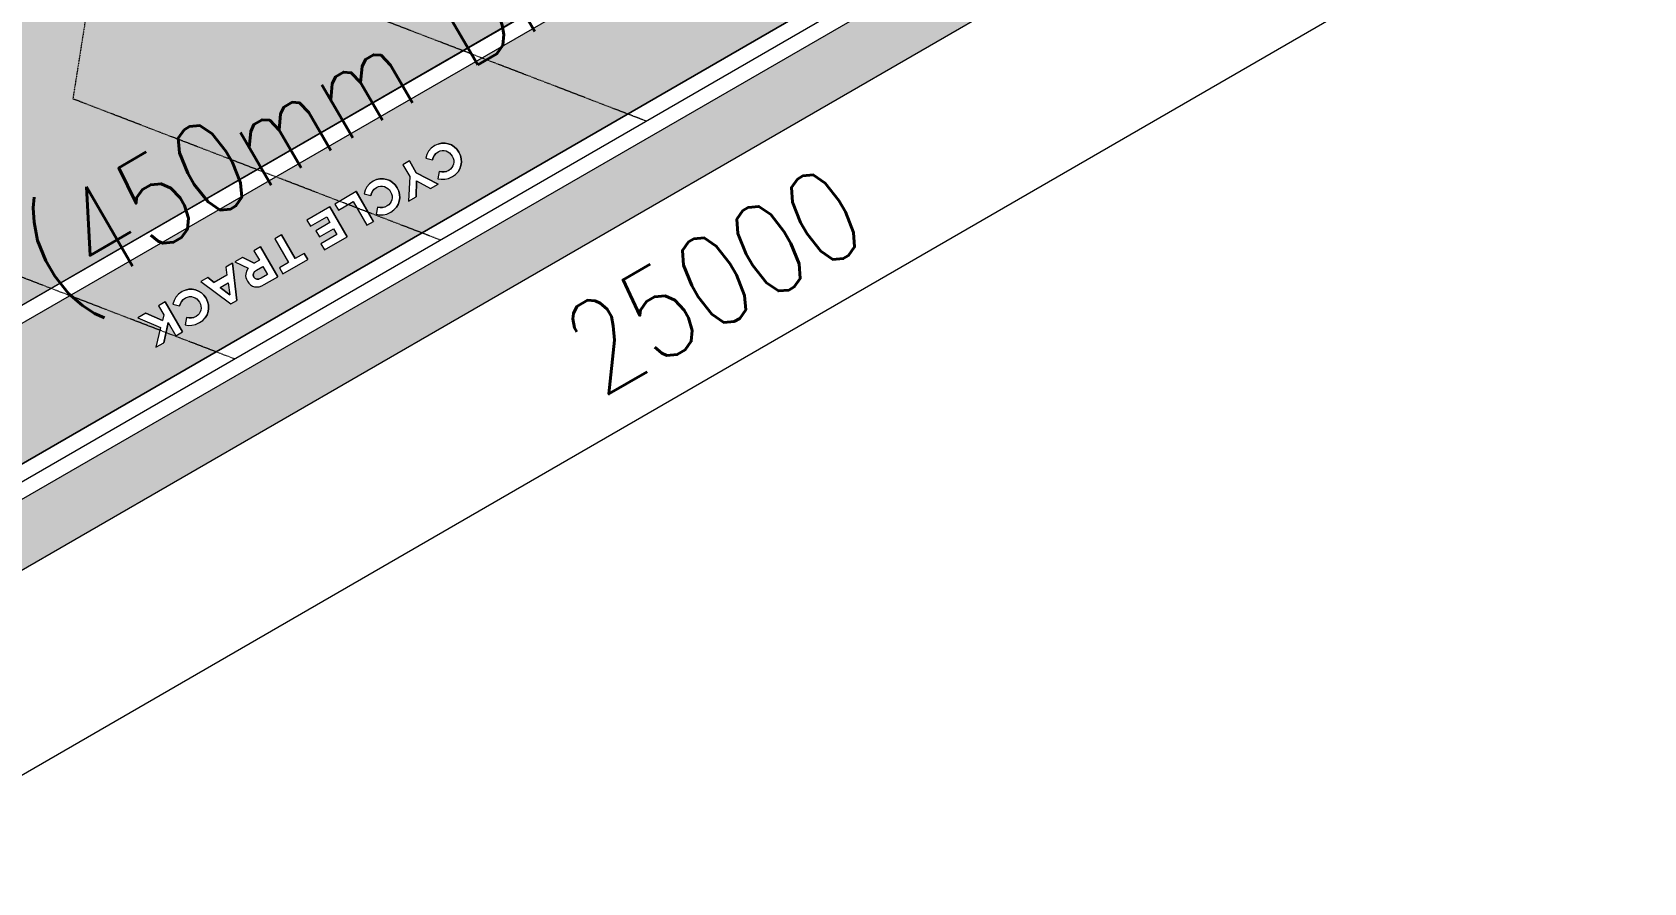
# Model space of a CAD drawing. Header units: millimetres. Extents: x -106145 to 154907, y -84585 to 152038.
# Drawn here: x 47985 to 69065, y -51847 to -40731 of the extents above; entities that cross this region are included whole.
import ezdxf

# ---------------------------------------------------------------- set-up
doc = ezdxf.new("R2010")
doc.units = ezdxf.units.MM
doc.linetypes.add('Cut Out Line _2_', pattern=[2, 1, -1])
for name, color, linetype, lineweight in [('A-ANNO-DIMS', 211, 'Continuous', 9), ('A-ANNO-DIMS-300', 211, 'Continuous', 9), ('A-DETL', 90, 'Continuous', 5), ('A-FLOR', 192, 'Continuous', 5), ('A-FLOR-PATT', 8, 'Continuous', 5), ('A-GENM', 13, 'Continuous', 5), ('A-WALL', 113, 'Continuous', 5), ('G-ANNO-TEXT', 231, 'Continuous', 9)]:
    doc.layers.add(name, color=color, linetype=linetype, lineweight=lineweight)
doc.styles.add('RomanS', font='romans__.ttf', dxfattribs={"width": 0.8, "height": 1200})
doc.styles.add('RomanS_B', font='', dxfattribs={"width": 0.8, "height": 1200})
doc.styles.get('RomanS_B').set_extended_font_data('RomanS', bold=True)
doc.dimstyles.new('Diagonal_-_4_mm_RomanS', dxfattribs={"dimscale": 304.8, "dimtxt": 1219.023462, "dimasz": 1.476378, "dimexe": 0.984252, "dimexo": 0.0625, "dimgap": 0.19685, "dimtad": 1, "dimdec": 0, "dimzin": 0, "dimdsep": 46, "dimtxsty": 'RomanS', "dimblk1": 'OBLIQUE', "dimblk2": 'OBLIQUE', "dimsah": 1, "dimcen": 0.09, "dimdle": 2.362205, "dimazin": 0, "dimtfac": 1, "dimtdec": 4, "dimtix": 1, "dimtmove": 0, "dimatfit": 3, "dimfxl": 2.362205, "dimfxlon": 1, "dimtvp": 1, "dimtolj": 1, "dimtzin": 0, "dimarcsym": 2})

# ---------------------------------------------------------------- blocks, each defined once
blk = doc.blocks.new('DIMBLOCK77-Site Plan')
at = {"layer": 'A-ANNO-DIMS-300', "transparency": 16777216}
for p, q in [((68082, -37924), (68592, -38808)), ((68442, -38548), (68082, -37924)), ((46167, -51408), (69065, -38188)), ((46431, -50424), (46941, -51308)), ((46791, -51048), (46431, -50424))]:
    blk.add_line(p, q, dxfattribs=at)
at = {"layer": 'A-ANNO-DIMS-300', "lineweight": 35, "transparency": 16777216}
for p, q in [((68442, -38548), (68524, -38241)), ((68442, -38548), (68359, -38855)), ((46791, -51048), (46873, -50741)), ((46791, -51048), (46709, -51355))]:
    blk.add_line(p, q, dxfattribs=at)
at = {"layer": 'A-ANNO-DIMS-300', "color": 0, "transparency": 16777216, "insert": (54822, -44480), "char_height": 1200, "width": 5426.62, "attachment_point": 1, "rotation": 30, "line_spacing_factor": 0.983083, "style": 'RomanS'}
blk.add_mtext('25000', dxfattribs=at)
blk = doc.blocks.new('_Oblique')
at = {"color": 0, "linetype": 'ByBlock', "lineweight": -2}
blk.add_line((-0.5, -0.5), (0.5, 0.5), dxfattribs=at)

msp = doc.modelspace()

# ---------------------------------------------------------------- hatches: boundary and pattern name
at = {"layer": 'A-FLOR-PATT', "true_color": 0xf7f7f8, "transparency": 33554607}
h = msp.add_hatch(color=7, dxfattribs=at)
h.paths.add_polyline_path([(44132.24, -46442.88), (65782.87, -33942.88), (62782.66, -28746.36), (41132.01, -41246.32), (44132.17, -46442.77)], flags=0)
h.paths.add_polyline_path([(53390.12, -39013.32), (51611.68, -38857.93), (52365.92, -37239.78), (52740.6, -37888.45), (59086.56, -34223.1), (59361.3, -34699.12), (53015.6, -38364.56), (53390.28, -39013.23)], flags=0)
at = {"layer": 'A-FLOR-PATT', "transparency": 33554495}
h = msp.add_hatch(color=1, dxfattribs=at)
h.paths.add_polyline_path([(45032.25, -48001.72), (66682.52, -35501.1), (65893.74, -34134.89), (44232.24, -46616.08), (45032.24, -48001.7)], flags=0)
h.paths.add_polyline_path([(49600.74, -44848.86), (49664.13, -44591.1), (49367.8, -44462.18), (49471.13, -44402.52), (49688.33, -44498.93), (49706.46, -44426.02), (49637.45, -44306.49), (49724.51, -44256.35), (49949.97, -44647.23), (49863.13, -44697.37), (49764.45, -44526.46), (49704.55, -44788.92), (49664.13, -44812.26)], flags=0)
h.paths.add_polyline_path([(50028.62, -44561.62), (49985.2, -44553.34), (50003.26, -44458.38), (50036.99, -44463.47), (50073.83, -44462.84), (50098.86, -44458.09), (50128.66, -44444.79), (50151.01, -44428.77), (50174.65, -44399.13), (50183.32, -44382.35), (50189.91, -44362.51), (50193.03, -44336.99), (50187.17, -44294.95), (50184.53, -44284.7), (50172.12, -44258.39), (50156.15, -44235.55), (50136.8, -44216.47), (50114.94, -44201.6), (50078.56, -44188.61), (50066.53, -44186.03), (50033.89, -44187.28), (50014.41, -44191.34), (49988.96, -44202.82), (49959.78, -44223.75), (49934.83, -44256.35), (49921.51, -44284.01), (49912.63, -44307.9), (49825.95, -44284.01), (49840.12, -44236.47), (49862.67, -44193.59), (49896.63, -44155.05), (49950.13, -44118.29), (49988.96, -44100.52), (50040.57, -44089.97), (50091.42, -44091.27), (50136.8, -44102.93), (50161.16, -44112.74), (50198.4, -44137.03), (50231.3, -44168.75), (50258.96, -44208.25), (50278.68, -44250.81), (50290.42, -44310.8), (50291.7, -44341.02), (50286.07, -44382.35), (50271.56, -44423.55), (50248, -44462.23), (50215.62, -44496.83), (50174.65, -44525.78), (50122.1, -44550.05), (50068.58, -44561.29), (50036.99, -44561.55)], flags=0)
h.paths.add_polyline_path([(50583.1, -44281.69), (50189.94, -43987.52), (50279.79, -43935.64), (50365.71, -44001.85), (50530.97, -43906.44), (50516.49, -43798.98), (50604.37, -43748.34), (50662.39, -44235.91), (50604.21, -44269.51)], flags=0)
h.paths.add_polyline_path([(50568.01, -44161.53), (50546.81, -44004.83), (50443, -44064.77), (50546.81, -44145.12)], flags=0)
h.paths.add_polyline_path([(50922.7, -44060.07), (50883.96, -44054.4), (50865.39, -44048.33), (50840.65, -44033.19), (50818.78, -44011.93), (50799.16, -43983.48), (50779.86, -43937.18), (50776.51, -43905.6), (50779.86, -43881.68), (50787.58, -43852.51), (50809.84, -43815.75), (50633.77, -43731.27), (50735.45, -43672.57), (50892.44, -43747.38), (50955.97, -43710.7), (50884.33, -43586.61), (50971.38, -43536.47), (51196.85, -43927.34), (50986.23, -44046.1), (50950.83, -44056.68), (50924.37, -44059.87)], flags=0)
h.paths.add_polyline_path([(50924.37, -43959.6), (50953.78, -43956.2), (51002.54, -43931.99), (51063.43, -43896.83), (51002.54, -43791.35), (50917.73, -43840.32), (50889.48, -43864.33), (50878.4, -43881.89), (50875.52, -43905.6), (50883.96, -43929.8), (50901.85, -43950.74), (50922.7, -43958.95)], flags=0)
h.paths.add_polyline_path([(51264.02, -43888.56), (51217.45, -43807.91), (51336.38, -43739.24), (51157.28, -43429.02), (51244.33, -43378.88), (51423.38, -43689.01), (51542.16, -43620.44), (51588.73, -43701.09), (51266.66, -43887.04)], flags=0)
h.paths.add_polyline_path([(51806.33, -43575.46), (51759.76, -43494.8), (51969.12, -43373.93), (51926.14, -43299.47), (51741.06, -43404.44), (51695.31, -43325.2), (51879.57, -43218.82), (51836.59, -43144.37), (51624.41, -43266.86), (51577.85, -43186.21), (51877.07, -43013.57), (52102.54, -43404.44), (51969.12, -43481.47)], flags=0)
h.paths.add_polyline_path([(52363.08, -43254.02), (52183.97, -42943.8), (51989.15, -43056.28), (51942.58, -42975.63), (52224.46, -42813), (52449.93, -43203.88)], flags=0)
h.paths.add_polyline_path([(52528.57, -43118.27), (52485.15, -43109.99), (52503.22, -43015.03), (52536.94, -43020.12), (52573.78, -43019.49), (52598.81, -43014.74), (52636.76, -42995.6), (52656.11, -42979.75), (52674.6, -42955.78), (52684.48, -42935.35), (52691.22, -42908.06), (52692.98, -42893.64), (52687.13, -42851.6), (52681.81, -42835.68), (52668.77, -42810.31), (52656.11, -42792.2), (52636.76, -42773.12), (52614.89, -42758.25), (52578.52, -42745.26), (52566.49, -42742.68), (52533.84, -42743.93), (52514.37, -42747.99), (52488.91, -42759.47), (52459.74, -42780.4), (52434.78, -42813), (52421.47, -42840.66), (52412.59, -42864.55), (52325.91, -42840.66), (52340.07, -42793.12), (52362.62, -42750.24), (52396.58, -42711.7), (52450.08, -42674.94), (52497.66, -42655.15), (52540.52, -42646.62), (52591.37, -42647.92), (52636.76, -42659.58), (52661.11, -42669.39), (52698.35, -42693.68), (52731.25, -42725.4), (52763.15, -42774.04), (52778.63, -42807.46), (52790.37, -42867.45), (52789.53, -42913.3), (52786.03, -42939), (52771.52, -42980.21), (52747.95, -43018.89), (52715.57, -43053.48), (52674.6, -43082.44), (52622.05, -43106.7), (52568.53, -43117.94), (52536.94, -43118.2)], flags=0)
h.paths.add_polyline_path([(52907.71, -42939.57), (52922.13, -42617.8), (52832.18, -42462.01), (52919.03, -42411.87), (53010.08, -42566.92), (53294.94, -42716.01), (53194.43, -42774.04), (53010.08, -42671.2), (53005.42, -42883.16), (52922.13, -42931.25)], flags=0)
h.paths.add_polyline_path([(53335.01, -42652.67), (53291.59, -42644.4), (53309.65, -42549.43), (53367.05, -42554.8), (53380.22, -42553.9), (53405.25, -42549.14), (53443.2, -42530.01), (53462.54, -42514.15), (53481.04, -42490.18), (53490.92, -42469.76), (53497.65, -42442.47), (53499.42, -42428.05), (53493.57, -42386), (53488.25, -42370.08), (53475.21, -42344.72), (53462.54, -42326.6), (53443.2, -42307.53), (53405.25, -42285.65), (53384.96, -42279.66), (53367.05, -42277.05), (53340.28, -42278.33), (53320.8, -42282.39), (53295.35, -42293.88), (53266.18, -42314.81), (53245.73, -42338.88), (53227.91, -42375.06), (53219.02, -42398.95), (53132.34, -42375.06), (53146.51, -42327.52), (53169.06, -42284.65), (53203.02, -42246.1), (53251.59, -42211.6), (53295.35, -42191.58), (53346.96, -42181.03), (53397.81, -42182.33), (53443.2, -42193.98), (53467.55, -42203.79), (53504.79, -42228.08), (53537.69, -42259.81), (53565.36, -42299.3), (53585.07, -42341.87), (53596.81, -42401.85), (53595.96, -42447.7), (53592.47, -42473.4), (53577.95, -42514.61), (53554.39, -42553.29), (53522.01, -42587.88), (53481.04, -42616.84), (53421.33, -42642.76), (53367.05, -42652.41), (53343.38, -42652.6)], flags=0)
h.paths.add_polyline_path([(61844.71, -38192.69), (61804.75, -38186.9), (61767.5, -38171.29), (61733.17, -38144.7), (61421.78, -37838.79), (61342.3, -37887.15), (61281.93, -37912.31), (61214.29, -37929.32), (61141.28, -37935.77), (61066.04, -37930.11), (60992.72, -37912.31), (60910.99, -37875.08), (60859.5, -37842.48), (60803.15, -37792.3), (60755.69, -37733.64), (60718.39, -37668.05), (60692.23, -37597.27), (60677.91, -37523.18), (60678, -37431.7), (60692.23, -37352.73), (60710.82, -37295.56), (60741.78, -37233.32), (60785.91, -37172.12), (60839.39, -37118.91), (60900.81, -37075.08), (60978.04, -37038.94), (61040.75, -37020), (61115.56, -37010.19), (61190.96, -37012.67), (61264.97, -37027.36), (61335.61, -37053.88), (61414.13, -37102.24), (61459.43, -37139.27), (61509.32, -37195.88), (61549.36, -37259.85), (61578.47, -37329.46), (61597.38, -37424), (61600.16, -37488.95), (61594.14, -37553.31), (61566.82, -37644.67), (61544.3, -37695.18), (61502.79, -37758.18), (61566.82, -37821.08), (61765.47, -37063.58), (61779.36, -37041.6), (61797.48, -37022.95), (61819.05, -37008.43), (61971.2, -36927.49), (61955.37, -36852.31), (61951.63, -36780.52), (61959.71, -36706.59), (61979.52, -36634.91), (62010.54, -36567.32), (62051.99, -36505.58), (62102.79, -36451.26), (62161.62, -36405.79), (62226.98, -36370.32), (62297.18, -36345.77), (62388.29, -36332.51), (62463.07, -36334.37), (62518.34, -36342.49), (62589.24, -36364.95), (62668.77, -36408.02), (62715.8, -36442.19), (62768.19, -36494.97), (62818.83, -36570.31), (62844.5, -36622.1), (62866.44, -36693.17), (62876.72, -36766.83), (62875.08, -36841.18), (62856.71, -36927.86), (62836.5, -36984.33), (62800.56, -37049.44), (62754.66, -37107.95), (62695.87, -37161.07), (62637.94, -37199.35), (62550.29, -37235.22), (62498.48, -37249.17), (62520.01, -37556.11), (62574.61, -37604.44), (62677.39, -37549.77), (62731.07, -37650.68), (62385.94, -37833.68), (62363.33, -37836.56), (62348.37, -37828.6), (62339.35, -37815.6), (62337.32, -37799.21), (62348.76, -37777.39), (62472.07, -37666.3), (62419.23, -37619.53), (61735.35, -37986.64), (61821.54, -38067.67), (61844.71, -38076.25), (61861.01, -38078.61), (61884.86, -38075.1), (61922.62, -38057.45), (62041.67, -37994.12), (62089.98, -38084.94), (61900.83, -38182.23), (61881.53, -38188.65), (61861.01, -38190.9)], flags=0)
h.paths.add_polyline_path([(61666.99, -37890.23), (62327.88, -37538.66), (61864.06, -37128.58), (61667.15, -37890.14)], flags=0)
h.paths.add_polyline_path([(61149.81, -37812.14), (61216.43, -37802.99), (61289.51, -37775.51), (61332.61, -37751.19), (61088.81, -37508.25), (61083.22, -37493.84), (61081.41, -37480.95), (61083.22, -37466.15), (61088.81, -37452.31), (61101.75, -37437.3), (61115.56, -37428.65), (61123.26, -37425.38), (61138.04, -37423.3), (61152.84, -37425.12), (61166.77, -37430.78), (61178.84, -37439.68), (61414.13, -37670.65), (61446.68, -37614.72), (61468.09, -37553.28), (61476.87, -37478.15), (61474.26, -37424), (61458.8, -37360.82), (61421.78, -37288.11), (61393.62, -37248.95), (61332.61, -37195.71), (61291.33, -37169.6), (61230.74, -37145.96), (61166.77, -37134.29), (61098.51, -37135.7), (61038.06, -37148.16), (60968.53, -37179.52), (60910.99, -37221.93), (60877.61, -37254.86), (60839.39, -37311.94), (60813.98, -37372.99), (60800.65, -37447.75), (60801.05, -37506.38), (60810.22, -37560.84), (60833.04, -37621.74), (60877.61, -37688.71), (60923.26, -37734.2), (60963.27, -37763.8), (61023.84, -37792.3), (61098.51, -37808.97), (61141.28, -37811.61)], flags=0)
h.paths.add_polyline_path([(62397.68, -37447.59), (62384.22, -37255.82), (62310.68, -37245.02), (62239.82, -37222.58), (62163.54, -37181.9), (62113.3, -37145.43), (62060.91, -37092.7), (62017.63, -37032.26), (61962.25, -37062.13), (62384.22, -37435.67)], flags=0)
h.paths.add_polyline_path([(62375.46, -37131.12), (62355.89, -36852.31), (62126.79, -36974.19), (62174.13, -37032.26), (62208.31, -37063.6), (62259.68, -37096.02), (62327.88, -37121.24), (62355.89, -37127.06)], flags=0)
h.paths.add_polyline_path([(62489.6, -37124.97), (62550.29, -37105.05), (62606.18, -37074.12), (62655.29, -37033.26), (62695.87, -36983.92), (62730.86, -36914.31), (62747.91, -36852.31), (62753.94, -36803.65), (62746.08, -36725.66), (62733.75, -36678.05), (62706.42, -36620.29), (62655.63, -36556.38), (62622.11, -36525.03), (62568.11, -36490.88), (62508.67, -36467.46), (62444.76, -36455.58), (62370.4, -36457.9), (62319.29, -36467.72), (62259.92, -36491.31), (62206.02, -36525.6), (62154.61, -36576.13), (62115.52, -36634.91), (62094.86, -36678.93), (62079.02, -36740.82), (62075.05, -36804.59), (62083.09, -36867.97), (62400.1, -36701.11), (62425.19, -36701.32), (62447.14, -36713.48), (62460.62, -36734.64), (62463.23, -36747.14), (62489.75, -37124.88)], flags=0)
h = msp.add_hatch(dxfattribs=at)
h.set_pattern_fill('FP_28', color=256, style=0, pattern_type=2)
h.set_pattern_definition([(359.992, (8.6, 4.96), (1219.0605, 304.6178), [100.572, -813.722, -5790.528]), (359.992, (8.6, 4.96), (1219.0605, 304.6178), [-914.294, 100.572, -813.722, -4876.234]), (359.992, (8.6, 4.96), (1219.0605, 304.6178), [-1828.588, 100.572, -1728.015, -3047.646]), (359.992, (8.6, 4.96), (1219.0605, 304.6178), [-3657.175, 100.572, -813.722, -2133.352]), (359.992, (8.6, 4.96), (1219.0605, 304.6178), [-4571.469, 100.572, -508.957, -1523.823]), (359.992, (8.6, 4.96), (1219.0605, 304.6178), [-5180.998, 100.572, -1423.251]), (119.996, (465.74, 157.3), (-873.4608, 903.5427), [100.584, -813.816, 100.584, -5690.616]), (119.996, (465.74, 157.3), (-873.4608, 903.5427), [-1014.984, -813.816, 100.584, -1728.216, -3048]), (119.996, (465.74, 157.3), (-873.4608, 903.5427), [-3657.6, 100.584, -813.816, 100.584, -2033.016]), (119.996, (465.74, 157.3), (-873.4608, 903.5427), [-4672.584, -509.016, 100.584, -1423.416]), (240, (618.12, 766.85), (-345.5953, -1208.1647), [100.572, -813.721, -5790.527]), (240, (618.12, 766.85), (-345.5953, -1208.1647), [-914.294, 100.572, -813.721, -4876.234]), (240, (618.12, 766.85), (-345.5953, -1208.1647), [-1828.588, 100.572, -1728.015, -3047.646]), (240, (618.12, 766.85), (-345.5953, -1208.1647), [-3657.175, 100.572, -813.721, -2133.352]), (240, (618.12, 766.85), (-345.5953, -1208.1647), [-4571.469, 100.572, -508.957, -1523.823]), (240, (618.12, 766.85), (-345.5953, -1208.1647), [-5180.998, 100.572, -1423.251])])
h.paths.add_polyline_path([(45632.24, -49040.95), (67282.87, -36540.95), (66881.47, -35848.11), (45232.24, -48348.14)], flags=0)

# ---------------------------------------------------------------- linework, layer by layer
at = {"layer": 'A-DETL', "linetype": 'Cut Out Line _2_'}
for p, q in [((49321.47, -36518.16), (48516.35, -41601.47)), ((56013.43, -41891.51), (51208.59, -40047.11)), ((53321.19, -43445.88), (48516.35, -41601.47)), ((50628.95, -45000.24), (45824.11, -43155.84))]:
    msp.add_line(p, q, dxfattribs=at)
at = {"layer": 'A-FLOR'}
for p, q in [((34771.72, -51847.17), (65782.87, -33942.88)), ((65793.74, -33961.69), (44132.24, -46442.87)), ((44232.24, -46616.08), (65893.74, -34134.89)), ((66682.51, -35501.1), (45032.24, -48001.73)), ((45032.25, -48001.72), (66682.52, -35501.1)), ((45632.24, -49040.95), (67282.87, -36540.95))]:
    msp.add_line(p, q, dxfattribs=at)
at = {"layer": 'A-GENM'}
for p, q in [((53146.51, -42327.52), (53132.34, -42375.06)), ((53169.06, -42284.65), (53146.51, -42327.52)), ((53203.02, -42246.1), (53169.06, -42284.65)), ((53251.59, -42211.6), (53203.02, -42246.1)), ((53219.02, -42398.95), (53231.01, -42366.71)), ((53231.16, -42366.62), (53219.18, -42398.86)), ((53231.01, -42366.71), (53245.73, -42338.88)), ((53245.88, -42338.79), (53231.16, -42366.62)), ((53245.73, -42338.88), (53266.18, -42314.81)), ((53266.33, -42314.72), (53245.88, -42338.79)), ((53295.23, -42191.6), (53251.59, -42211.6)), ((53266.18, -42314.81), (53295.35, -42293.88)), ((53340.28, -42181.2), (53295.23, -42191.6)), ((53295.35, -42293.88), (53320.8, -42282.39)), ((53295.39, -42191.51), (53340.43, -42181.11)), ((53320.8, -42282.39), (53346.96, -42276.94)), ((53384.96, -42180.02), (53340.28, -42181.2)), ((53340.43, -42181.11), (53385.11, -42179.93)), ((53346.96, -42276.94), (53372.92, -42277.09)), ((53372.92, -42277.09), (53397.81, -42282.42)), ((53427.49, -42187.66), (53384.96, -42180.02)), ((53385.11, -42179.93), (53427.65, -42187.57)), ((53397.81, -42282.42), (53421.33, -42292.65)), ((53421.33, -42292.65), (53443.2, -42307.53)), ((53467.55, -42203.79), (53427.49, -42187.66)), ((53427.65, -42187.57), (53467.71, -42203.7)), ((53443.2, -42307.53), (53462.54, -42326.6)), ((53462.54, -42326.6), (53478.51, -42349.44)), ((53504.79, -42228.08), (53467.55, -42203.79)), ((53467.71, -42203.7), (53504.94, -42227.99)), ((53478.51, -42349.44), (53490.92, -42375.75)), ((53537.69, -42259.81), (53504.79, -42228.08)), ((53504.94, -42227.99), (53537.85, -42259.72)), ((53565.36, -42299.3), (53537.69, -42259.81)), ((53537.85, -42259.72), (53565.51, -42299.21)), ((53585.07, -42341.87), (53565.36, -42299.3)), ((53565.51, -42299.21), (53585.23, -42341.78)), ((53595.96, -42386), (53585.07, -42341.87)), ((53585.23, -42341.78), (53596.12, -42385.91)), ((52919.03, -42411.87), (52832.18, -42462.01)), ((52832.18, -42462.01), (52922.13, -42617.8)), ((52919.19, -42411.78), (52919.03, -42411.87)), ((53008.02, -42566.01), (52919.03, -42411.87)), ((52919.19, -42411.78), (53008.18, -42565.92)), ((53294.94, -42716.01), (53008.02, -42566.01)), ((53008.18, -42565.92), (53295.1, -42715.92)), ((53132.34, -42375.06), (53219.02, -42398.95)), ((53309.65, -42549.43), (53291.59, -42644.4)), ((53343.38, -42554.52), (53309.65, -42549.43)), ((53309.81, -42549.34), (53343.54, -42554.43)), ((53374.97, -42554.89), (53343.38, -42554.52)), ((53343.54, -42554.43), (53375.12, -42554.8)), ((53405.25, -42549.14), (53374.97, -42554.89)), ((53375.12, -42554.8), (53405.41, -42549.05)), ((53435.05, -42535.85), (53405.25, -42549.14)), ((53457.4, -42519.82), (53435.05, -42535.85)), ((53475.21, -42500.19), (53457.4, -42519.82)), ((53488.25, -42477.81), (53475.21, -42500.19)), ((53496.3, -42453.56), (53488.25, -42477.81)), ((53490.92, -42375.75), (53497.65, -42401.85)), ((53499.42, -42428.05), (53496.3, -42453.56)), ((53497.65, -42401.85), (53499.42, -42428.05)), ((53522.01, -42587.88), (53554.39, -42553.29)), ((53554.55, -42553.2), (53522.16, -42587.79)), ((53554.39, -42553.29), (53577.95, -42514.61)), ((53578.11, -42514.52), (53554.55, -42553.2)), ((53577.95, -42514.61), (53592.47, -42473.4)), ((53592.62, -42473.31), (53578.11, -42514.52)), ((53592.47, -42473.4), (53598.33, -42430.31)), ((53598.49, -42430.22), (53592.62, -42473.31)), ((53598.33, -42430.31), (53595.96, -42386)), ((53596.12, -42385.91), (53598.49, -42430.22)), ((53598.49, -42430.22), (53598.33, -42430.31)), ((52362.62, -42750.24), (52340.07, -42793.12)), ((52396.58, -42711.7), (52362.62, -42750.24)), ((52445.16, -42677.19), (52396.58, -42711.7)), ((52439.29, -42804.47), (52459.74, -42780.4)), ((52459.89, -42780.31), (52439.45, -42804.38)), ((52488.8, -42657.2), (52445.16, -42677.19)), ((52459.74, -42780.4), (52488.91, -42759.47)), ((52533.84, -42646.8), (52488.8, -42657.2)), ((52488.91, -42759.47), (52514.37, -42747.99)), ((52488.95, -42657.11), (52534, -42646.71)), ((52514.37, -42747.99), (52540.52, -42742.54)), ((52578.52, -42645.61), (52533.84, -42646.8)), ((52534, -42646.71), (52578.67, -42645.52)), ((52540.52, -42742.54), (52566.49, -42742.68)), ((52566.49, -42742.68), (52591.37, -42748.01)), ((52621.06, -42653.26), (52578.52, -42645.61)), ((52578.67, -42645.52), (52621.21, -42653.17)), ((52591.37, -42748.01), (52614.89, -42758.25)), ((52614.89, -42758.25), (52636.76, -42773.12)), ((52661.11, -42669.39), (52621.06, -42653.26)), ((52621.21, -42653.17), (52661.27, -42669.3)), ((52636.76, -42773.12), (52656.11, -42792.2)), ((52656.11, -42792.2), (52672.07, -42815.04)), ((52698.35, -42693.68), (52661.11, -42669.39)), ((52661.27, -42669.3), (52698.51, -42693.59)), ((52731.25, -42725.4), (52698.35, -42693.68)), ((52698.51, -42693.59), (52731.41, -42725.31)), ((52758.92, -42764.9), (52731.25, -42725.4)), ((52731.41, -42725.31), (52759.07, -42764.81)), ((52778.63, -42807.46), (52758.92, -42764.9)), ((52759.07, -42764.81), (52778.79, -42807.37)), ((52922.13, -42617.8), (52907.71, -42939.57)), ((53005.42, -42883.16), (53010.08, -42671.2)), ((53010.23, -42671.29), (53005.57, -42883.07)), ((53010.08, -42671.2), (53194.43, -42774.04)), ((53194.43, -42774.04), (53294.94, -42716.01)), ((53291.59, -42644.4), (53335.01, -42652.67)), ((53295.1, -42715.92), (53294.94, -42716.01)), ((53335.01, -42652.67), (53380.22, -42652.3)), ((53380.22, -42652.3), (53428.49, -42641.1)), ((53428.49, -42641.1), (53481.04, -42616.84)), ((53481.04, -42616.84), (53522.01, -42587.88)), ((52224.25, -42813), (51942.58, -42975.63)), ((51942.58, -42975.63), (51989.15, -43056.28)), ((51989.15, -43056.28), (52183.97, -42943.8)), ((52183.97, -42943.8), (52363.08, -43254.02)), ((52224.41, -42812.91), (52224.25, -42813)), ((52449.93, -43203.88), (52224.25, -42813)), ((52224.41, -42812.91), (52450.08, -43203.79)), ((52340.07, -42793.12), (52325.91, -42840.66)), ((52325.91, -42840.66), (52412.59, -42864.55)), ((52412.59, -42864.55), (52424.57, -42832.31)), ((52424.73, -42832.22), (52412.74, -42864.46)), ((52424.57, -42832.31), (52439.29, -42804.47)), ((52439.45, -42804.38), (52424.73, -42832.22)), ((52628.61, -43001.44), (52598.81, -43014.74)), ((52650.96, -42985.42), (52628.61, -43001.44)), ((52668.77, -42965.79), (52650.96, -42985.42)), ((52681.81, -42943.41), (52668.77, -42965.79)), ((52672.07, -42815.04), (52684.48, -42841.35)), ((52689.86, -42919.16), (52681.81, -42943.41)), ((52684.48, -42841.35), (52691.22, -42867.45)), ((52692.98, -42893.64), (52689.86, -42919.16)), ((52691.22, -42867.45), (52692.98, -42893.64)), ((52747.95, -43018.89), (52771.52, -42980.21)), ((52771.67, -42980.12), (52748.11, -43018.8)), ((52771.52, -42980.21), (52786.03, -42939)), ((52786.18, -42938.91), (52771.67, -42980.12)), ((52789.53, -42851.6), (52778.63, -42807.46)), ((52778.79, -42807.37), (52789.68, -42851.51)), ((52786.03, -42939), (52791.9, -42895.91)), ((52792.05, -42895.82), (52786.18, -42938.91)), ((52791.9, -42895.91), (52789.53, -42851.6)), ((52789.68, -42851.51), (52792.05, -42895.82)), ((52792.05, -42895.82), (52791.9, -42895.91)), ((52907.71, -42939.57), (53005.42, -42883.16)), ((53005.57, -42883.07), (53005.42, -42883.16)), ((51876.87, -43013.57), (51577.85, -43186.21)), ((51577.85, -43186.21), (51624.41, -43266.86)), ((51624.41, -43266.86), (51836.59, -43144.37)), ((51836.59, -43144.37), (51879.57, -43218.82)), ((51877.02, -43013.48), (51876.87, -43013.57)), ((52102.54, -43404.44), (51876.87, -43013.57)), ((51877.02, -43013.48), (52102.69, -43404.35)), ((52363.08, -43254.02), (52449.93, -43203.88)), ((52450.08, -43203.79), (52449.93, -43203.88)), ((52503.22, -43015.03), (52485.15, -43109.99)), ((52485.15, -43109.99), (52528.57, -43118.27)), ((52536.94, -43020.12), (52503.22, -43015.03)), ((52503.37, -43014.94), (52537.1, -43020.03)), ((52528.57, -43118.27), (52573.78, -43117.89)), ((52568.53, -43020.49), (52536.94, -43020.12)), ((52537.1, -43020.03), (52568.69, -43020.4)), ((52598.81, -43014.74), (52568.53, -43020.49)), ((52568.69, -43020.4), (52598.97, -43014.65)), ((52573.78, -43117.89), (52622.05, -43106.7)), ((52622.05, -43106.7), (52674.6, -43082.44)), ((52674.6, -43082.44), (52715.57, -43053.48)), ((52715.57, -43053.48), (52747.95, -43018.89)), ((52748.11, -43018.8), (52715.73, -43053.39)), ((51244.12, -43378.88), (51157.28, -43429.02)), ((51244.28, -43378.79), (51244.12, -43378.88)), ((51423.23, -43689.1), (51244.12, -43378.88)), ((51244.28, -43378.79), (51423.38, -43689.01)), ((51879.57, -43218.82), (51695.31, -43325.2)), ((51695.31, -43325.2), (51741.88, -43405.86)), ((51741.88, -43405.86), (51926.14, -43299.47)), ((51969.12, -43373.93), (51759.76, -43494.8)), ((51806.33, -43575.46), (52102.54, -43404.44)), ((51926.14, -43299.47), (51969.12, -43373.93)), ((52102.69, -43404.35), (52102.54, -43404.44)), ((50971.18, -43536.47), (50884.33, -43586.61)), ((50884.33, -43586.61), (50955.97, -43710.7)), ((50971.33, -43536.38), (50971.18, -43536.47)), ((51196.85, -43927.34), (50971.18, -43536.47)), ((50971.33, -43536.38), (51197, -43927.25)), ((51157.28, -43429.02), (51336.38, -43739.24)), ((51542.16, -43620.44), (51423.23, -43689.1)), ((51588.73, -43701.09), (51542.16, -43620.44)), ((51542.31, -43620.35), (51588.88, -43701)), ((51759.76, -43494.8), (51806.33, -43575.46)), ((50604.21, -43748.34), (50516.49, -43798.98)), ((50516.49, -43798.98), (50530.97, -43906.44)), ((50604.36, -43748.25), (50604.21, -43748.34)), ((50662.39, -44235.91), (50604.21, -43748.34)), ((50604.36, -43748.25), (50662.55, -44235.82)), ((50735.45, -43672.57), (50633.77, -43731.27)), ((50633.77, -43731.27), (50809.84, -43815.75)), ((50735.6, -43672.48), (50735.45, -43672.57)), ((50889.48, -43749.09), (50735.45, -43672.57)), ((50735.6, -43672.48), (50889.63, -43749)), ((50809.84, -43815.75), (50787.58, -43852.51)), ((50955.97, -43710.7), (50889.48, -43749.09)), ((50892.44, -43859.64), (50917.73, -43840.32)), ((50917.73, -43840.32), (51002.54, -43791.35)), ((51002.54, -43791.35), (51063.43, -43896.83)), ((51336.38, -43739.24), (51217.45, -43807.91)), ((51217.45, -43807.91), (51264.02, -43888.56)), ((51264.02, -43888.56), (51588.73, -43701.09)), ((51588.88, -43701), (51588.73, -43701.09)), ((50279.79, -43935.64), (50189.94, -43987.52)), ((50189.94, -43987.52), (50583.1, -44281.69)), ((50365.71, -44001.85), (50279.79, -43935.64)), ((50279.95, -43935.55), (50365.86, -44001.76)), ((50530.97, -43906.44), (50365.71, -44001.85)), ((50443, -44064.77), (50546.81, -44004.83)), ((50546.81, -44004.83), (50568.01, -44161.53)), ((50776.79, -43893.25), (50776.29, -43914.92)), ((50776.29, -43914.92), (50779.86, -43937.18)), ((50787.58, -43852.51), (50776.79, -43893.25)), ((50779.86, -43937.18), (50787.48, -43960.03)), ((50787.48, -43960.03), (50799.16, -43983.48)), ((50799.16, -43983.48), (50818.78, -44011.93)), ((50818.78, -44011.93), (50840.65, -44033.19)), ((50840.65, -44033.19), (50865.39, -44048.33)), ((50865.39, -44048.33), (50892.98, -44057.35)), ((50875.52, -43905.6), (50878.4, -43881.89)), ((50883.96, -43929.8), (50875.52, -43905.6)), ((50878.56, -43881.8), (50875.67, -43905.51)), ((50875.67, -43905.51), (50884.12, -43929.71)), ((50878.4, -43881.89), (50892.44, -43859.64)), ((50892.59, -43859.55), (50878.56, -43881.8)), ((50901.85, -43950.74), (50883.96, -43929.8)), ((50884.12, -43929.71), (50902.01, -43950.65)), ((50892.98, -44057.35), (50922.7, -44060.07)), ((50924.37, -43959.6), (50901.85, -43950.74)), ((50902.01, -43950.65), (50924.52, -43959.51)), ((50922.7, -44060.07), (50953.78, -44056.32)), ((50950.83, -43957.46), (50924.37, -43959.6)), ((50924.52, -43959.51), (50950.99, -43957.37)), ((50980.27, -43944.84), (50950.83, -43957.46)), ((50953.78, -44056.32), (50986.23, -44046.1)), ((51063.43, -43896.83), (50980.27, -43944.84)), ((50986.23, -44046.1), (51020.05, -44029.42)), ((51020.05, -44029.42), (51196.85, -43927.34)), ((51197, -43927.25), (51196.85, -43927.34)), ((49724.3, -44256.35), (49637.45, -44306.49)), ((49724.46, -44256.26), (49724.3, -44256.35)), ((49949.97, -44647.23), (49724.3, -44256.35)), ((49724.46, -44256.26), (49950.13, -44647.14)), ((49840.12, -44236.47), (49825.95, -44284.01)), ((49862.67, -44193.59), (49840.12, -44236.47)), ((49896.63, -44155.05), (49862.67, -44193.59)), ((49945.2, -44120.54), (49896.63, -44155.05)), ((49924.62, -44275.66), (49939.34, -44247.82)), ((49939.49, -44247.73), (49924.77, -44275.57)), ((49939.34, -44247.82), (49959.78, -44223.75)), ((49959.94, -44223.66), (49939.49, -44247.73)), ((49988.84, -44100.55), (49945.2, -44120.54)), ((49959.78, -44223.75), (49988.96, -44202.82)), ((50033.89, -44090.15), (49988.84, -44100.55)), ((49988.96, -44202.82), (50014.41, -44191.34)), ((49989, -44100.46), (50034.04, -44090.06)), ((50014.41, -44191.34), (50040.57, -44185.89)), ((50078.56, -44088.96), (50033.89, -44090.15)), ((50034.04, -44090.06), (50078.72, -44088.87)), ((50040.57, -44185.89), (50066.53, -44186.03)), ((50066.53, -44186.03), (50091.42, -44191.36)), ((50121.1, -44096.61), (50078.56, -44088.96)), ((50078.72, -44088.87), (50121.26, -44096.52)), ((50091.42, -44191.36), (50114.94, -44201.6)), ((50114.94, -44201.6), (50136.8, -44216.47)), ((50161.16, -44112.74), (50121.1, -44096.61)), ((50121.26, -44096.52), (50161.32, -44112.65)), ((50136.8, -44216.47), (50156.15, -44235.55)), ((50156.15, -44235.55), (50172.12, -44258.39)), ((50198.4, -44137.03), (50161.16, -44112.74)), ((50161.32, -44112.65), (50198.55, -44136.94)), ((50172.12, -44258.39), (50184.53, -44284.7)), ((50231.3, -44168.75), (50198.4, -44137.03)), ((50198.55, -44136.94), (50231.46, -44168.66)), ((50258.96, -44208.25), (50231.3, -44168.75)), ((50231.46, -44168.66), (50259.12, -44208.16)), ((50278.68, -44250.81), (50258.96, -44208.25)), ((50259.12, -44208.16), (50278.83, -44250.72)), ((50289.57, -44294.95), (50278.68, -44250.81)), ((50278.83, -44250.72), (50289.73, -44294.86)), ((50568.01, -44161.53), (50443, -44064.77)), ((50443.16, -44064.68), (50567.98, -44161.3)), ((50583.1, -44281.69), (50662.39, -44235.91)), ((50662.55, -44235.82), (50662.39, -44235.91)), ((49471.13, -44402.52), (49367.8, -44462.18)), ((49367.8, -44462.18), (49664.13, -44591.1)), ((49471.28, -44402.43), (49471.13, -44402.52)), ((49688.33, -44498.93), (49471.13, -44402.52)), ((49471.28, -44402.43), (49688.37, -44498.78)), ((49637.45, -44306.49), (49706.46, -44426.02)), ((49706.46, -44426.02), (49688.33, -44498.93)), ((49825.95, -44284.01), (49912.63, -44307.9)), ((49912.63, -44307.9), (49924.62, -44275.66)), ((49924.77, -44275.57), (49912.79, -44307.81)), ((50003.26, -44458.38), (49985.2, -44553.34)), ((50036.99, -44463.47), (50003.26, -44458.38)), ((50003.42, -44458.29), (50037.14, -44463.38)), ((50068.58, -44463.84), (50036.99, -44463.47)), ((50037.14, -44463.38), (50068.73, -44463.75)), ((50098.86, -44458.09), (50068.58, -44463.84)), ((50068.73, -44463.75), (50099.01, -44458)), ((50128.66, -44444.79), (50098.86, -44458.09)), ((50151.01, -44428.77), (50128.66, -44444.79)), ((50168.82, -44409.14), (50151.01, -44428.77)), ((50181.86, -44386.76), (50168.82, -44409.14)), ((50189.91, -44362.51), (50181.86, -44386.76)), ((50184.53, -44284.7), (50191.26, -44310.8)), ((50193.03, -44336.99), (50189.91, -44362.51)), ((50191.26, -44310.8), (50193.03, -44336.99)), ((50215.62, -44496.83), (50248, -44462.23)), ((50248.16, -44462.14), (50216.46, -44496)), ((50248, -44462.23), (50271.56, -44423.55)), ((50271.72, -44423.46), (50248.16, -44462.14)), ((50271.56, -44423.55), (50286.07, -44382.35)), ((50286.23, -44382.26), (50271.72, -44423.46)), ((50286.07, -44382.35), (50291.94, -44339.26)), ((50291.85, -44341.02), (50286.23, -44382.26)), ((50291.94, -44339.26), (50289.57, -44294.95)), ((50289.73, -44294.86), (50292.1, -44339.17)), ((50292.1, -44339.17), (50291.94, -44339.26)), ((49664.13, -44591.1), (49600.74, -44848.86)), ((49704.55, -44788.92), (49764.45, -44526.46)), ((49764.57, -44526.53), (49704.71, -44788.83)), ((49764.45, -44526.46), (49863.13, -44697.37)), ((49863.13, -44697.37), (49949.97, -44647.23)), ((49950.13, -44647.14), (49949.97, -44647.23)), ((49985.2, -44553.34), (50028.62, -44561.62)), ((50028.62, -44561.62), (50073.83, -44561.24)), ((50073.83, -44561.24), (50122.1, -44550.05)), ((50122.1, -44550.05), (50174.65, -44525.78)), ((50174.65, -44525.78), (50215.62, -44496.83)), ((49600.74, -44848.86), (49704.55, -44788.92)), ((49704.71, -44788.83), (49704.55, -44788.92))]:
    msp.add_line(p, q, dxfattribs=at)
at = {"layer": 'A-WALL'}
for p, q in [((45132.23, -48174.93), (66782.51, -35674.31)), ((66882.51, -35847.51), (45232.24, -48348.14))]:
    msp.add_line(p, q, dxfattribs=at)

# ---------------------------------------------------------------- texts
at = {"layer": 'G-ANNO-TEXT', "color": 7, "insert": (47733.42, -43309.55), "char_height": 1200, "width": 19971.639, "attachment_point": 1, "rotation": 30.232653, "style": 'RomanS_B'}
msp.add_mtext('(450mm DN in 25M)', dxfattribs=at)

# ---------------------------------------------------------------- dimensions: what is measured, and where the dimension line sits
at = {"layer": 'A-ANNO-DIMS'}
dim = msp.add_linear_dim(base=(68441.62, -38547.96), p1=(46430.98, -50424.42), p2=(68081.62, -37924.42), angle=30, dimstyle='Diagonal_-_4_mm_RomanS', override={"dimpost": '<>', "dimfxl": 25000}, dxfattribs=at)
dim.commit()
dim.dimension.update_dxf_attribs({"geometry": 'DIMBLOCK77-Site Plan', "text_midpoint": (57283.54, -44221.6)})

doc.saveas('drawing.dxf')
